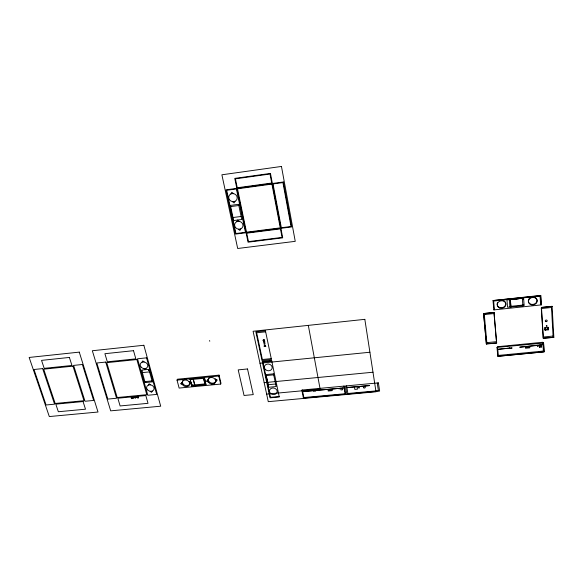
<?xml version="1.0" encoding="UTF-8"?>
<svg xmlns="http://www.w3.org/2000/svg" width="583" height="583" viewBox="0 0 583 583"><rect width="100%" height="100%" fill="white"/><g stroke="black" fill="none" stroke-linecap="round" stroke-linejoin="round"><path stroke-width="0.87" d="M191.326 379.467L191.341 379.562M522.827 298.627L523.381 298.824M523.76 304.931C524.095 305.543 523.002 305.069 523.629 305.201M192.864 385.057L192.871 384.51L192.696 385.013M205.456 383.271L205.391 383.701M523.621 305.405L523.33 305.047M523.155 299.057L522.805 298.656M205.58 383.352L205.223 383.767M523.381 298.926L522.951 298.569L523.337 298.707M522.885 298.773L522.958 298.919M220.695 384.066L220.972 383.162L219.04 375.124L177.378 379.22L177.028 380.116L179.127 388.074L220.695 384.066L218.763 376.013L219.04 375.124M216.81 380.335L216.949 379.905L215.411 379.045L215.28 379.475L216.81 380.335L215.754 381.45L216.949 379.905M208.408 382.164L206.87 381.304L208.065 379.759L208.022 380.182A3.884 3.25 17.1 0 1 211.031 377.529A3.884 3.25 17.1 0 1 215.178 379.489L215.316 379.052A3.884 3.25 17.1 0 1 215.79 381.027L215.652 381.457A3.884 3.25 17.1 0 1 212.642 384.102A3.884 3.25 17.1 0 1 208.503 382.149L207.016 380.874M205.872 384.678L204.465 377.704L205.872 384.678L191.632 386.055L190.196 379.103L191.632 386.055M204.764 384.795L205.063 383.891L203.664 378.272M194.496 385.786L194.809 384.882L193.388 379.278M190.787 382.871L190.94 382.433L189.409 381.581L189.256 382.011L190.787 382.871L189.759 383.971L190.94 382.433M180.956 383.825L182.144 382.295L180.956 383.825L182.486 384.678L182.647 384.248L181.116 383.395M523.25 304.924L523.49 305.463M230.868 193.847L231.83 192.281L233.375 193.505M235.036 201.397L234.082 202.95L232.537 201.733M141.975 362.167L142.762 360.906L144.19 361.941M236.742 221.576L237.696 220.061L239.219 221.256M145.998 368.434L145.218 369.68L143.797 368.653M240.837 228.93L239.89 230.431L238.367 229.243M148.374 385.013L149.161 383.789L150.567 384.795M152.331 391.135L151.551 392.344L150.152 391.339M265.097 346.062L264.799 346.586L265.156 346.105L265.775 346.535L265.156 346.105M137.821 397.234L138.39 397.562L137.785 397.278L138.215 396.761L137.763 397.205M538.867 345.938L537.38 346.105M206.87 381.304L207.92 380.196M523.301 304.945L523.702 304.982M151.551 381.377L151.923 381.471M148.432 370.278L148.862 370.445M340.217 388.715L338.891 388.832M145.677 382.04L145.772 382.076M142.58 371.021L142.638 370.97M537.439 345.646L538.736 345.522M338.993 388.395L303.4 391.499L343.358 388.023L340.166 388.314M537.395 345.42L538.648 345.296M236.406 188.95L226.692 190.277L235.933 233.528L245.45 232.311M273.019 183.944L282.923 182.588L291.041 226.503L281.334 227.742M230.664 206.593L238.819 205.507M232.996 217.525L241.114 216.468M493.859 309.908L493.021 300.551L540.681 295.421L541.33 304.88L493.859 309.908L494.413 309.558L493.561 300.471M540.776 295.698L493.021 300.551M507.633 299.327L509.221 299.159M512.778 298.773L515.452 298.489M518.119 298.197L519.898 298.008M493.692 301.032L540.077 296.033L540.594 304.669L541.33 304.88M510.314 299.56L522.317 298.277L510.314 299.56L510.868 306.869L522.922 305.922L522.317 298.277M522.922 305.922L524.117 305.463L523.614 298.139L506.977 299.932L507.545 307.226L510.868 306.869M265.659 331.822L256.644 332.776L262.365 359.514L271.255 358.618M510.664 306.352L523.075 305.033M483.584 313.552L494.034 312.452L483.584 313.552L486.382 344.043L496.672 343.015L494.034 312.452M541.403 307.46L552.094 306.33L541.403 307.46L541.469 308.538L551.511 307.481M484.181 313.989L485.967 313.8M484.298 314.558L494.122 313.523L493.99 312.954M263.567 339.758L264.281 339.765M264.871 344.837L264.697 344.094M548.341 329.84L548.042 328.958L544.945 329.271L545.229 330.153L548.341 329.84L548.195 327.333L545.083 327.646L545.229 330.153M142.332 372.603L149.532 371.881M271.773 361.088L262.889 361.977L270.454 397.329L279.177 396.52M259.989 363.231L369.906 352.241M486.841 342.651L496.519 341.682L496.388 341.091M541.469 308.538L541.279 307.977L543.167 337.04L553.063 336.056M486.324 343.744L496.672 343.015M543.232 338.089L553.85 337.338L543.327 338.388L543.167 337.04M144.868 381.61L152.039 380.903L152.309 381.872L145.152 382.579L141.633 370.074L148.833 369.345L152.309 381.872M497.612 347.315L497.481 346.717L542.7 342.265L543.604 343.096L544.128 351.833L497.802 356.308L497 347.373L497.612 347.315L498.305 355.433M543.604 343.096L497 347.373M177.028 380.116L218.763 376.013M189.992 379.657L204.276 378.258M509.972 348.138L498.567 349.261L509.936 348.015M537.286 345.464L519.693 347.191L542.234 344.713L538.758 345.318M539.341 345.26L541.177 345.311L541.286 347.118L539.523 347.286L539.246 346.389L541.002 346.215L541.286 347.118M273.689 374.847L266.183 375.576L268.136 384.722L275.613 384.015L275.766 384.736M497.693 355.492L543.378 351.068M194.809 384.882L205.063 383.891M191.836 385.494L194.686 385.217L193.264 379.62M206.054 384.117L204.946 384.226L203.35 377.813M544.128 351.833L497.802 356.308M211.95 384.029L214.653 383.767M264.172 382.659L372.996 372.224M135.234 397.045L135.526 398.335M136.502 397.38L135.708 397.402L136.422 397.395M266.642 394.115L320.133 389.116L308.32 325.372M346.87 387.447L369.637 385.567L346.914 387.688M339.014 388.395L340.071 388.293M539.887 295.479L540.077 296.033M537.256 345.223L537.533 346.12M131.153 397.497L131.233 398.072M209.589 340.508L209.763 341.259M265.163 343.62L263.611 343.861M237.266 187.762L235.408 178.835L270.009 174.033L271.729 183.047M246.711 233.171L248.475 241.624L282.077 237.412L280.452 228.879M302.388 390.005L303.86 397.548L345.063 393.751L343.759 386.128M313.45 390.807L313.545 391.302L315.724 391.098L315.629 390.603M340.705 388.271L340.989 389.94L342.6 389.787L342.308 388.118M346.601 385.866L347.898 393.489L378.411 390.683L377.23 382.995M354.42 387.003L354.814 389.393L357.51 389.145L357.117 386.748M483.642 313.836L486.382 344.043M484.203 313.486L486.929 343.686M494.063 313.836L496.315 340.21M510.402 299.881L510.956 307.19M509.36 299.677L509.921 306.971M539.413 345.486L539.523 347.286M542.139 351.192L542.168 351.709M540.893 344.415L541.002 346.215M541.498 307.744L543.327 338.388M540.681 295.421L541.228 304.603M543.509 342.797L544.034 351.527M542.89 342.862L543.407 351.585M544.813 327.42L545.039 330.277M547.947 327.289L548.042 328.958M552.094 306.33L553.85 337.338M551.452 306.396L553.121 337.105M503.165 300.485A4.343 3.731 -10.3 0 1 505.425 305.303A4.343 3.731 -10.3 0 1 499.74 307.525A4.343 3.731 -10.3 0 1 497.481 302.708M534.05 297.009A4.402 3.746 -12.6 0 1 536.127 302.766A4.402 3.746 -12.6 0 1 528.992 302.941A4.402 3.746 -12.6 0 1 531.63 297.068M189.686 381.501A3.862 3.207 18.9 0 1 185.904 385.662A3.862 3.207 18.9 0 1 182.982 380.393M184.694 379.3A3.862 3.207 18.9 0 1 186.043 379.169M208.648 381.719A3.884 3.25 17.1 0 1 208.16 379.752M215.783 379.263A3.877 3.243 17.1 0 1 211.41 383.082A3.877 3.243 17.1 0 1 209.144 377.595M210.652 376.749A3.877 3.243 17.1 0 1 212.015 376.618M133.208 397.242L133.186 398.058L133.288 397.344L133.842 398L133.908 397.285C135.045 399.217 133.536 395.908 133.769 397.905L133.208 397.242M358.567 387.753C359.653 389.043 359.747 386.434 358.567 387.753M189.818 383.548L189.657 383.978A3.87 3.214 18.9 0 1 186.713 386.609A3.87 3.214 18.9 0 1 182.588 384.671L182.749 384.233A3.862 3.207 18.9 0 1 182.239 382.28L182.078 382.71A3.87 3.214 18.9 0 1 185.022 380.072A3.87 3.214 18.9 0 1 189.154 382.025L189.315 381.588A3.862 3.207 18.9 0 1 189.818 383.548M546.992 326.05C545.71 327.252 546.424 324.177 546.992 326.05M264.055 340.654L263.494 341.295L264.624 340.538L264.055 340.654M264.791 341.835L263.99 342.185C266.489 342.163 262.503 343.234 264.777 342.403L263.873 342.243L264.646 341.813L263.742 341.609L264.791 341.835M281.458 166.447L221.89 174.791L237.689 248.489L295.246 241.333L281.458 166.447M270.461 173.421L234.76 178.383L236.727 187.835L272.276 182.967L270.461 173.421M236.297 188.433L226.044 189.832L235.51 234.089L245.56 232.806L236.297 188.433M272.37 183.492L236.836 188.36L246.084 232.741L280.897 228.31L272.37 183.492M283.374 181.991L272.917 183.419L281.429 228.237L291.668 226.933L283.374 181.991M271.926 184.097L237.485 188.805L246.507 232.18L280.263 227.873L271.926 184.097M238.571 204.32L230.416 205.405L233.652 220.556L241.748 219.499L238.571 204.32M280.991 228.813L246.186 233.236L248.052 242.185L282.704 237.842L280.991 228.813M132.363 397.708L132.88 398.24L131.933 397.271L132.363 397.708M364.827 319.338L253.095 331.268L268.275 401.672L376.013 391.776L364.827 319.338M265.44 330.801L255.857 331.822L262.015 360.556L271.459 359.609L265.44 330.801M79.273 352.125L29.15 357.452L49.307 416.554L98.01 412.028L79.273 352.125M143.848 345.267L92.333 350.74L110.69 410.847L160.704 406.198L143.848 345.267M69.384 357.437L41.539 360.374L44.206 368.347L71.949 365.468L69.384 357.437M133.522 350.682L104.904 353.699L107.323 361.81L135.832 358.858L133.522 350.682M264.427 340.1L262.846 340.268L264.442 340.18M42.639 368.602L33.989 369.498L46.079 404.988L54.583 404.172L42.639 368.602M82.392 364.492L73.596 365.403L85.009 401.264L93.652 400.441L82.392 364.492M105.712 362.072L96.829 362.998L107.833 399.085L116.564 398.255L105.712 362.072M146.566 357.845L137.522 358.778L147.812 395.267L156.696 394.414L146.566 357.845M265.651 345.923L264.077 346.083L265.651 345.923M72.97 366.153L43.689 369.177L55.181 403.465L83.981 400.703L72.97 366.153M136.859 359.551L106.762 362.655L117.205 397.526L146.785 394.691L136.859 359.551M271.663 360.593L262.226 361.54L270.002 397.854L279.272 396.994L271.663 360.593M247.52 368.959L238.207 369.884L244.051 395.471L253.248 394.611L247.52 368.959M511.867 347.825L509.484 348.058L509.52 348.583L511.91 348.35L511.867 347.825M529.75 347.06L525.421 347.483L525.48 348.248L529.801 347.825L529.75 347.06M273.485 373.849L265.972 374.585L268.683 387.258L276.145 386.551L273.485 373.849M83.063 401.549L55.8 404.15L58.351 411.744L85.504 409.2L83.063 401.549M145.808 395.551L117.817 398.225L120.127 405.95L148.016 403.334L145.808 395.551M131.576 397.395L131.955 398.685L131.576 397.395M137.646 396.819L138.018 398.102L137.646 396.819M344.327 386.077L301.826 390.056L303.4 398.072L345.712 394.181L344.327 386.077M378.389 382.885L345.464 385.968L346.849 394.079L379.635 391.062L378.389 382.885M332.055 389.94L328.098 390.304L328.229 391.018L332.179 390.646L332.055 389.94M545.885 321.627A0.969 0.816 -12.1 0 0 547.204 320.672A0.969 0.816 -12.1 0 0 545.652 320.227A0.969 0.816 -12.1 0 0 545.885 321.627M499.675 307.962A4.351 3.731 -10.3 0 0 505.898 304.056A4.351 3.731 -10.3 0 0 499.165 301.506A4.351 3.731 -10.3 0 0 499.675 307.962M531.2 304.771A4.409 3.746 -12.5 0 0 537.162 300.376A4.409 3.746 -12.5 0 0 530.122 298.365A4.409 3.746 -12.5 0 0 531.2 304.771M235.481 227.479A4.263 3.892 21.9 0 0 242.703 226.947A4.263 3.892 21.9 0 0 238.207 221.314A4.263 3.892 21.9 0 0 235.481 227.479M229.352 199.575A4.329 4.001 25.5 0 0 236.734 199.729A4.329 4.001 25.5 0 0 232.792 193.563A4.329 4.001 25.5 0 0 229.352 199.575M141.115 367.122A3.892 3.228 22.4 0 0 147.586 366.802A3.892 3.228 22.4 0 0 143.28 361.97A3.892 3.228 22.4 0 0 141.115 367.122M147.506 389.838A3.841 3.148 21.1 0 0 153.905 389.546A3.841 3.148 21.1 0 0 149.663 384.824A3.841 3.148 21.1 0 0 147.506 389.838M265.702 369.79A3.943 3.352 12.8 0 0 272.13 368.296A3.943 3.352 12.8 0 0 267.021 364.127A3.943 3.352 12.8 0 0 265.702 369.79M270.774 393.591A3.892 3.265 12 0 0 277.129 392.162A3.892 3.265 12 0 0 272.101 388.089A3.892 3.265 12 0 0 270.774 393.591M363.865 387.855A0.882 0.743 4.3 0 0 365.286 387.411A0.882 0.743 4.3 0 0 364.084 386.58A0.882 0.743 4.3 0 0 363.865 387.855"/></g></svg>
